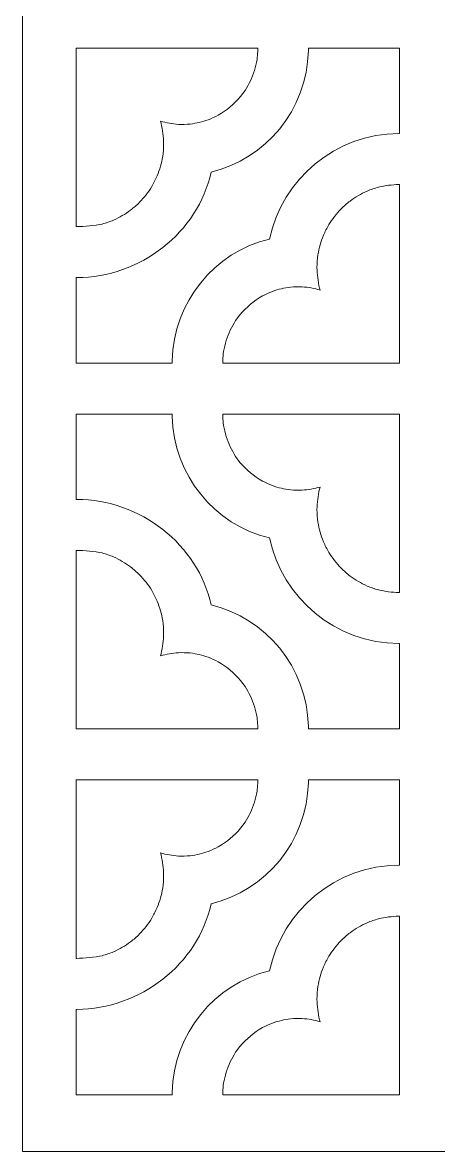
# Model space of a CAD drawing. Header units: centimetres. Extents: x 16.9 to 27.5, y -9.5 to 9.5.
# Drawn here: x 16.948 to 18.605, y -9.5 to -5.005 of the extents above; entities that cross this region are included whole.
import ezdxf

# ---------------------------------------------------------------- set-up
doc = ezdxf.new("R2010")
doc.units = ezdxf.units.CM
doc.header["$MEASUREMENT"] = 0
doc.layers.add('layer 1', color=7, linetype='Continuous')

msp = doc.modelspace()

# ---------------------------------------------------------------- linework, layer by layer
at = {"layer": 'layer 1', "color": 7, "lineweight": 9}
for points, knots in [([(16.94846, 9.5), (16.94846, 9.5), (21.62058, 9.5), (21.62058, 9.5), (21.62058, 9.5), (21.62058, 9.5), (21.62058, -9.5), (21.62058, -9.5), (21.62058, -9.5), (21.62058, -9.5), (16.94846, -9.5), (16.94846, -9.5), (16.94846, -9.5), (16.94846, -9.5), (16.94846, 9.5), (16.94846, 9.5)], [0, 0, 0, 0, 0.2, 0.2, 0.2, 0.2, 0.4, 0.4, 0.4, 0.4, 0.6, 0.6, 0.6, 0.6, 1, 1, 1, 1]), ([(17.16229, -5.1072), (17.16229, -5.1072), (17.88582, -5.1072), (17.88582, -5.1072), (17.88582, -5.1072), (17.88576, -5.11277), (17.88567, -5.11867), (17.88556, -5.12125), (17.88556, -5.12125), (17.8851, -5.13156), (17.88419, -5.14193), (17.88284, -5.15267), (17.88284, -5.15267), (17.88017, -5.16768), (17.87694, -5.18184), (17.8728, -5.19651), (17.8728, -5.19651), (17.86305, -5.22553), (17.85124, -5.25024), (17.83486, -5.27603), (17.83486, -5.27603), (17.83486, -5.27603), (17.8174, -5.2996), (17.8174, -5.2996), (17.8174, -5.2996), (17.79077, -5.33066), (17.76326, -5.35366), (17.72803, -5.37417), (17.72803, -5.37417), (17.71484, -5.38102), (17.70193, -5.38693), (17.68815, -5.39244), (17.68815, -5.39244), (17.6639, -5.40076), (17.64128, -5.40601), (17.61588, -5.40929), (17.61588, -5.40929), (17.60019, -5.4105), (17.58522, -5.41088), (17.5695, -5.41047), (17.5695, -5.41047), (17.54451, -5.40854), (17.52209, -5.40461), (17.49809, -5.39784), (17.49809, -5.39784), (17.49887, -5.40047), (17.49964, -5.40311), (17.50039, -5.40578), (17.50039, -5.40578), (17.50678, -5.43365), (17.50994, -5.45933), (17.51066, -5.48794), (17.51066, -5.48794), (17.51023, -5.50499), (17.50903, -5.52119), (17.50689, -5.53811), (17.50689, -5.53811), (17.50202, -5.56553), (17.4952, -5.58986), (17.48506, -5.61577), (17.48506, -5.61577), (17.47844, -5.63053), (17.47144, -5.64432), (17.46343, -5.65837), (17.46343, -5.65837), (17.44879, -5.68141), (17.43347, -5.7011), (17.41477, -5.72092), (17.41477, -5.72092), (17.40319, -5.73208), (17.3916, -5.74224), (17.37903, -5.75223), (17.37903, -5.75223), (17.35692, -5.76815), (17.33546, -5.78064), (17.31075, -5.79197), (17.31075, -5.79197), (17.29572, -5.79798), (17.2811, -5.80299), (17.26556, -5.80747), (17.26556, -5.80747), (17.23798, -5.81393), (17.19279, -5.81712), (17.1645, -5.81784), (17.1645, -5.81784), (17.16428, -5.81784), (17.16342, -5.81783), (17.16229, -5.81782), (17.16229, -5.81782), (17.16229, -5.81782), (17.16229, -5.1072), (17.16229, -5.1072)], [0, 0, 0, 0, 0.0416667, 0.0416667, 0.0416667, 0.0416667, 0.0833333, 0.0833333, 0.0833333, 0.0833333, 0.125, 0.125, 0.125, 0.125, 0.1666667, 0.1666667, 0.1666667, 0.1666667, 0.2083333, 0.2083333, 0.2083333, 0.2083333, 0.25, 0.25, 0.25, 0.25, 0.2916667, 0.2916667, 0.2916667, 0.2916667, 0.3333333, 0.3333333, 0.3333333, 0.3333333, 0.375, 0.375, 0.375, 0.375, 0.4166667, 0.4166667, 0.4166667, 0.4166667, 0.4583333, 0.4583333, 0.4583333, 0.4583333, 0.5, 0.5, 0.5, 0.5, 0.5416667, 0.5416667, 0.5416667, 0.5416667, 0.5833333, 0.5833333, 0.5833333, 0.5833333, 0.625, 0.625, 0.625, 0.625, 0.6666667, 0.6666667, 0.6666667, 0.6666667, 0.7083333, 0.7083333, 0.7083333, 0.7083333, 0.75, 0.75, 0.75, 0.75, 0.7916667, 0.7916667, 0.7916667, 0.7916667, 0.8333333, 0.8333333, 0.8333333, 0.8333333, 0.875, 0.875, 0.875, 0.875, 0.9166667, 0.9166667, 0.9166667, 0.9166667, 1, 1, 1, 1]), ([(18.08722, -5.1072), (18.08722, -5.1072), (18.45016, -5.1072), (18.45016, -5.1072), (18.45016, -5.1072), (18.45016, -5.1072), (18.45016, -5.44702), (18.45016, -5.44702), (18.45016, -5.44702), (18.44891, -5.44701), (18.44808, -5.44701), (18.44794, -5.44701), (18.44794, -5.44701), (18.19572, -5.44701), (17.98393, -5.6276), (17.93254, -5.86738), (17.93254, -5.86738), (17.71366, -5.91937), (17.54917, -6.11679), (17.54504, -6.35256), (17.54504, -6.35256), (17.54502, -6.35371), (17.545, -6.35708), (17.54499, -6.36082), (17.54499, -6.36082), (17.54499, -6.36082), (17.16229, -6.36082), (17.16229, -6.36082), (17.16229, -6.36082), (17.16229, -6.36082), (17.16229, -6.02096), (17.16229, -6.02096), (17.16229, -6.02096), (17.16342, -6.02096), (17.16428, -6.02097), (17.1645, -6.02097), (17.1645, -6.02097), (17.41672, -6.02097), (17.64829, -5.84038), (17.69968, -5.6006), (17.69968, -5.6006), (17.91764, -5.54883), (18.08167, -5.35284), (18.08712, -5.11839), (18.08712, -5.11839), (18.08716, -5.11652), (18.08719, -5.11185), (18.08722, -5.1072)], [0, 0, 0, 0, 0.0769231, 0.0769231, 0.0769231, 0.0769231, 0.1538462, 0.1538462, 0.1538462, 0.1538462, 0.2307692, 0.2307692, 0.2307692, 0.2307692, 0.3076923, 0.3076923, 0.3076923, 0.3076923, 0.3846154, 0.3846154, 0.3846154, 0.3846154, 0.4615385, 0.4615385, 0.4615385, 0.4615385, 0.5384615, 0.5384615, 0.5384615, 0.5384615, 0.6153846, 0.6153846, 0.6153846, 0.6153846, 0.6923077, 0.6923077, 0.6923077, 0.6923077, 0.7692308, 0.7692308, 0.7692308, 0.7692308, 0.8461538, 0.8461538, 0.8461538, 0.8461538, 1, 1, 1, 1]), ([(17.74639, -6.36082), (17.74643, -6.35601), (17.74648, -6.35133), (17.74655, -6.34954), (17.74655, -6.34954), (17.74696, -6.3383), (17.7479, -6.32703), (17.74938, -6.31531), (17.74938, -6.31531), (17.75205, -6.3003), (17.75528, -6.28614), (17.75942, -6.27147), (17.75942, -6.27147), (17.76917, -6.24245), (17.78098, -6.21774), (17.79736, -6.19195), (17.79736, -6.19195), (17.79736, -6.19195), (17.81482, -6.16837), (17.81482, -6.16837), (17.81482, -6.16837), (17.84145, -6.13732), (17.86896, -6.11432), (17.90419, -6.09381), (17.90419, -6.09381), (17.91738, -6.08696), (17.93029, -6.08105), (17.94407, -6.07554), (17.94407, -6.07554), (17.96832, -6.06722), (17.99095, -6.06197), (18.01634, -6.05869), (18.01634, -6.05869), (18.03203, -6.05748), (18.047, -6.0571), (18.06272, -6.05751), (18.06272, -6.05751), (18.08771, -6.05944), (18.11013, -6.06337), (18.13413, -6.07013), (18.13413, -6.07013), (18.13335, -6.06751), (18.13258, -6.06487), (18.13183, -6.0622), (18.13183, -6.0622), (18.12544, -6.03433), (18.12228, -6.00865), (18.12156, -5.98004), (18.12156, -5.98004), (18.12199, -5.96299), (18.12319, -5.94679), (18.12533, -5.92987), (18.12533, -5.92987), (18.1302, -5.90245), (18.13702, -5.87812), (18.14716, -5.85221), (18.14716, -5.85221), (18.15378, -5.83745), (18.16078, -5.82365), (18.16879, -5.80961), (18.16879, -5.80961), (18.18343, -5.78657), (18.19875, -5.76688), (18.21745, -5.74706), (18.21745, -5.74706), (18.22903, -5.7359), (18.24062, -5.72574), (18.25319, -5.71574), (18.25319, -5.71574), (18.2753, -5.69983), (18.29676, -5.68734), (18.32147, -5.67601), (18.32147, -5.67601), (18.33651, -5.67), (18.35112, -5.66499), (18.36666, -5.66051), (18.36666, -5.66051), (18.39424, -5.65405), (18.41965, -5.65086), (18.44794, -5.65014), (18.44794, -5.65014), (18.44807, -5.65014), (18.4489, -5.65015), (18.45016, -5.65015), (18.45016, -5.65015), (18.45016, -5.65015), (18.45016, -6.36082), (18.45016, -6.36082), (18.45016, -6.36082), (18.45016, -6.36082), (17.74639, -6.36082), (17.74639, -6.36082)], [0, 0, 0, 0, 0.0416667, 0.0416667, 0.0416667, 0.0416667, 0.0833333, 0.0833333, 0.0833333, 0.0833333, 0.125, 0.125, 0.125, 0.125, 0.1666667, 0.1666667, 0.1666667, 0.1666667, 0.2083333, 0.2083333, 0.2083333, 0.2083333, 0.25, 0.25, 0.25, 0.25, 0.2916667, 0.2916667, 0.2916667, 0.2916667, 0.3333333, 0.3333333, 0.3333333, 0.3333333, 0.375, 0.375, 0.375, 0.375, 0.4166667, 0.4166667, 0.4166667, 0.4166667, 0.4583333, 0.4583333, 0.4583333, 0.4583333, 0.5, 0.5, 0.5, 0.5, 0.5416667, 0.5416667, 0.5416667, 0.5416667, 0.5833333, 0.5833333, 0.5833333, 0.5833333, 0.625, 0.625, 0.625, 0.625, 0.6666667, 0.6666667, 0.6666667, 0.6666667, 0.7083333, 0.7083333, 0.7083333, 0.7083333, 0.75, 0.75, 0.75, 0.75, 0.7916667, 0.7916667, 0.7916667, 0.7916667, 0.8333333, 0.8333333, 0.8333333, 0.8333333, 0.875, 0.875, 0.875, 0.875, 0.9166667, 0.9166667, 0.9166667, 0.9166667, 1, 1, 1, 1]), ([(18.08722, -7.8175), (18.08722, -7.8175), (18.45016, -7.8175), (18.45016, -7.8175), (18.45016, -7.8175), (18.45016, -7.8175), (18.45016, -7.47769), (18.45016, -7.47769), (18.45016, -7.47769), (18.44891, -7.47769), (18.44808, -7.47769), (18.44794, -7.47769), (18.44794, -7.47769), (18.19572, -7.47769), (17.98393, -7.29711), (17.93254, -7.05733), (17.93254, -7.05733), (17.71366, -7.00533), (17.54917, -6.80791), (17.54504, -6.57215), (17.54504, -6.57215), (17.54502, -6.571), (17.545, -6.56762), (17.54499, -6.56388), (17.54499, -6.56388), (17.54499, -6.56388), (17.16229, -6.56388), (17.16229, -6.56388), (17.16229, -6.56388), (17.16229, -6.56388), (17.16229, -6.90375), (17.16229, -6.90375), (17.16229, -6.90375), (17.16342, -6.90374), (17.16428, -6.90374), (17.1645, -6.90374), (17.1645, -6.90374), (17.41672, -6.90374), (17.64829, -7.08432), (17.69968, -7.32411), (17.69968, -7.32411), (17.91764, -7.37588), (18.08167, -7.57186), (18.08712, -7.80631), (18.08712, -7.80631), (18.08716, -7.80819), (18.08719, -7.81285), (18.08722, -7.8175)], [0, 0, 0, 0, 0.0769231, 0.0769231, 0.0769231, 0.0769231, 0.1538462, 0.1538462, 0.1538462, 0.1538462, 0.2307692, 0.2307692, 0.2307692, 0.2307692, 0.3076923, 0.3076923, 0.3076923, 0.3076923, 0.3846154, 0.3846154, 0.3846154, 0.3846154, 0.4615385, 0.4615385, 0.4615385, 0.4615385, 0.5384615, 0.5384615, 0.5384615, 0.5384615, 0.6153846, 0.6153846, 0.6153846, 0.6153846, 0.6923077, 0.6923077, 0.6923077, 0.6923077, 0.7692308, 0.7692308, 0.7692308, 0.7692308, 0.8461538, 0.8461538, 0.8461538, 0.8461538, 1, 1, 1, 1]), ([(17.74639, -6.56388), (17.74643, -6.56869), (17.74648, -6.57337), (17.74655, -6.57517), (17.74655, -6.57517), (17.74696, -6.5864), (17.7479, -6.59768), (17.74938, -6.6094), (17.74938, -6.6094), (17.75205, -6.6244), (17.75528, -6.63857), (17.75942, -6.65324), (17.75942, -6.65324), (17.76917, -6.68226), (17.78098, -6.70697), (17.79736, -6.73276), (17.79736, -6.73276), (17.79736, -6.73276), (17.81482, -6.75633), (17.81482, -6.75633), (17.81482, -6.75633), (17.84145, -6.78738), (17.86896, -6.81038), (17.90419, -6.8309), (17.90419, -6.8309), (17.91738, -6.83774), (17.93029, -6.84365), (17.94407, -6.84916), (17.94407, -6.84916), (17.96832, -6.85749), (17.99095, -6.86274), (18.01634, -6.86602), (18.01634, -6.86602), (18.03203, -6.86723), (18.047, -6.8676), (18.06272, -6.8672), (18.06272, -6.8672), (18.08771, -6.86527), (18.11013, -6.86134), (18.13413, -6.85457), (18.13413, -6.85457), (18.13335, -6.85719), (18.13258, -6.85984), (18.13183, -6.86251), (18.13183, -6.86251), (18.12544, -6.89038), (18.12228, -6.91606), (18.12156, -6.94466), (18.12156, -6.94466), (18.12199, -6.96171), (18.12319, -6.97792), (18.12533, -6.99484), (18.12533, -6.99484), (18.1302, -7.02226), (18.13702, -7.04659), (18.14716, -7.0725), (18.14716, -7.0725), (18.15378, -7.08726), (18.16078, -7.10105), (18.16879, -7.1151), (18.16879, -7.1151), (18.18343, -7.13814), (18.19875, -7.15783), (18.21745, -7.17765), (18.21745, -7.17765), (18.22903, -7.18881), (18.24062, -7.19896), (18.25319, -7.20896), (18.25319, -7.20896), (18.2753, -7.22487), (18.29676, -7.23737), (18.32147, -7.2487), (18.32147, -7.2487), (18.33651, -7.2547), (18.35112, -7.25971), (18.36666, -7.26419), (18.36666, -7.26419), (18.39424, -7.27065), (18.41965, -7.27384), (18.44794, -7.27457), (18.44794, -7.27457), (18.44807, -7.27457), (18.4489, -7.27456), (18.45016, -7.27456), (18.45016, -7.27456), (18.45016, -7.27456), (18.45016, -6.56388), (18.45016, -6.56388), (18.45016, -6.56388), (18.45016, -6.56388), (17.74639, -6.56388), (17.74639, -6.56388)], [0, 0, 0, 0, 0.0416667, 0.0416667, 0.0416667, 0.0416667, 0.0833333, 0.0833333, 0.0833333, 0.0833333, 0.125, 0.125, 0.125, 0.125, 0.1666667, 0.1666667, 0.1666667, 0.1666667, 0.2083333, 0.2083333, 0.2083333, 0.2083333, 0.25, 0.25, 0.25, 0.25, 0.2916667, 0.2916667, 0.2916667, 0.2916667, 0.3333333, 0.3333333, 0.3333333, 0.3333333, 0.375, 0.375, 0.375, 0.375, 0.4166667, 0.4166667, 0.4166667, 0.4166667, 0.4583333, 0.4583333, 0.4583333, 0.4583333, 0.5, 0.5, 0.5, 0.5, 0.5416667, 0.5416667, 0.5416667, 0.5416667, 0.5833333, 0.5833333, 0.5833333, 0.5833333, 0.625, 0.625, 0.625, 0.625, 0.6666667, 0.6666667, 0.6666667, 0.6666667, 0.7083333, 0.7083333, 0.7083333, 0.7083333, 0.75, 0.75, 0.75, 0.75, 0.7916667, 0.7916667, 0.7916667, 0.7916667, 0.8333333, 0.8333333, 0.8333333, 0.8333333, 0.875, 0.875, 0.875, 0.875, 0.9166667, 0.9166667, 0.9166667, 0.9166667, 1, 1, 1, 1]), ([(17.16229, -7.8175), (17.16229, -7.8175), (17.88582, -7.8175), (17.88582, -7.8175), (17.88582, -7.8175), (17.88576, -7.81193), (17.88567, -7.80603), (17.88556, -7.80346), (17.88556, -7.80346), (17.8851, -7.79315), (17.88419, -7.78278), (17.88284, -7.77203), (17.88284, -7.77203), (17.88017, -7.75703), (17.87694, -7.74286), (17.8728, -7.7282), (17.8728, -7.7282), (17.86305, -7.69917), (17.85124, -7.67446), (17.83486, -7.64867), (17.83486, -7.64867), (17.83486, -7.64867), (17.8174, -7.6251), (17.8174, -7.6251), (17.8174, -7.6251), (17.79077, -7.59405), (17.76326, -7.57105), (17.72803, -7.55053), (17.72803, -7.55053), (17.71484, -7.54369), (17.70193, -7.53778), (17.68815, -7.53227), (17.68815, -7.53227), (17.6639, -7.52395), (17.64128, -7.51869), (17.61588, -7.51541), (17.61588, -7.51541), (17.60019, -7.5142), (17.58522, -7.51383), (17.5695, -7.51423), (17.5695, -7.51423), (17.54451, -7.51616), (17.52209, -7.52009), (17.49809, -7.52686), (17.49809, -7.52686), (17.49887, -7.52424), (17.49964, -7.5216), (17.50039, -7.51893), (17.50039, -7.51893), (17.50678, -7.49105), (17.50994, -7.46537), (17.51066, -7.43677), (17.51066, -7.43677), (17.51023, -7.41972), (17.50903, -7.40352), (17.50689, -7.38659), (17.50689, -7.38659), (17.50202, -7.35917), (17.4952, -7.33485), (17.48506, -7.30894), (17.48506, -7.30894), (17.47844, -7.29417), (17.47144, -7.28038), (17.46343, -7.26633), (17.46343, -7.26633), (17.44879, -7.24329), (17.43347, -7.2236), (17.41477, -7.20379), (17.41477, -7.20379), (17.40319, -7.19262), (17.3916, -7.18247), (17.37903, -7.17247), (17.37903, -7.17247), (17.35692, -7.15656), (17.33546, -7.14406), (17.31075, -7.13274), (17.31075, -7.13274), (17.29572, -7.12673), (17.2811, -7.12172), (17.26556, -7.11724), (17.26556, -7.11724), (17.23798, -7.11078), (17.19279, -7.10759), (17.1645, -7.10686), (17.1645, -7.10686), (17.16428, -7.10687), (17.16342, -7.10688), (17.16229, -7.10688), (17.16229, -7.10688), (17.16229, -7.10688), (17.16229, -7.8175), (17.16229, -7.8175)], [0, 0, 0, 0, 0.0416667, 0.0416667, 0.0416667, 0.0416667, 0.0833333, 0.0833333, 0.0833333, 0.0833333, 0.125, 0.125, 0.125, 0.125, 0.1666667, 0.1666667, 0.1666667, 0.1666667, 0.2083333, 0.2083333, 0.2083333, 0.2083333, 0.25, 0.25, 0.25, 0.25, 0.2916667, 0.2916667, 0.2916667, 0.2916667, 0.3333333, 0.3333333, 0.3333333, 0.3333333, 0.375, 0.375, 0.375, 0.375, 0.4166667, 0.4166667, 0.4166667, 0.4166667, 0.4583333, 0.4583333, 0.4583333, 0.4583333, 0.5, 0.5, 0.5, 0.5, 0.5416667, 0.5416667, 0.5416667, 0.5416667, 0.5833333, 0.5833333, 0.5833333, 0.5833333, 0.625, 0.625, 0.625, 0.625, 0.6666667, 0.6666667, 0.6666667, 0.6666667, 0.7083333, 0.7083333, 0.7083333, 0.7083333, 0.75, 0.75, 0.75, 0.75, 0.7916667, 0.7916667, 0.7916667, 0.7916667, 0.8333333, 0.8333333, 0.8333333, 0.8333333, 0.875, 0.875, 0.875, 0.875, 0.9166667, 0.9166667, 0.9166667, 0.9166667, 1, 1, 1, 1]), ([(17.16229, -8.02056), (17.16229, -8.02056), (17.88582, -8.02056), (17.88582, -8.02056), (17.88582, -8.02056), (17.88576, -8.02613), (17.88567, -8.03204), (17.88556, -8.03461), (17.88556, -8.03461), (17.8851, -8.04492), (17.88419, -8.05529), (17.88284, -8.06603), (17.88284, -8.06603), (17.88017, -8.08104), (17.87694, -8.0952), (17.8728, -8.10987), (17.8728, -8.10987), (17.86305, -8.1389), (17.85124, -8.1636), (17.83486, -8.18939), (17.83486, -8.18939), (17.83486, -8.18939), (17.8174, -8.21297), (17.8174, -8.21297), (17.8174, -8.21297), (17.79077, -8.24402), (17.76326, -8.26702), (17.72803, -8.28753), (17.72803, -8.28753), (17.71484, -8.29438), (17.70193, -8.30029), (17.68815, -8.3058), (17.68815, -8.3058), (17.6639, -8.31412), (17.64128, -8.31937), (17.61588, -8.32265), (17.61588, -8.32265), (17.60019, -8.32387), (17.58522, -8.32424), (17.5695, -8.32383), (17.5695, -8.32383), (17.54451, -8.3219), (17.52209, -8.31798), (17.49809, -8.31121), (17.49809, -8.31121), (17.49887, -8.31383), (17.49964, -8.31647), (17.50039, -8.31914), (17.50039, -8.31914), (17.50678, -8.34701), (17.50994, -8.37269), (17.51066, -8.4013), (17.51066, -8.4013), (17.51023, -8.41835), (17.50903, -8.43455), (17.50689, -8.45147), (17.50689, -8.45147), (17.50202, -8.47889), (17.4952, -8.50322), (17.48506, -8.52913), (17.48506, -8.52913), (17.47844, -8.54389), (17.47144, -8.55769), (17.46343, -8.57173), (17.46343, -8.57173), (17.44879, -8.59478), (17.43347, -8.61447), (17.41477, -8.63428), (17.41477, -8.63428), (17.40319, -8.64544), (17.3916, -8.6556), (17.37903, -8.6656), (17.37903, -8.6656), (17.35692, -8.68151), (17.33546, -8.69401), (17.31075, -8.70533), (17.31075, -8.70533), (17.29572, -8.71134), (17.2811, -8.71635), (17.26556, -8.72083), (17.26556, -8.72083), (17.23798, -8.72729), (17.19279, -8.73048), (17.1645, -8.7312), (17.1645, -8.7312), (17.16428, -8.7312), (17.16342, -8.73119), (17.16229, -8.73118), (17.16229, -8.73118), (17.16229, -8.73118), (17.16229, -8.02056), (17.16229, -8.02056)], [0, 0, 0, 0, 0.0416667, 0.0416667, 0.0416667, 0.0416667, 0.0833333, 0.0833333, 0.0833333, 0.0833333, 0.125, 0.125, 0.125, 0.125, 0.1666667, 0.1666667, 0.1666667, 0.1666667, 0.2083333, 0.2083333, 0.2083333, 0.2083333, 0.25, 0.25, 0.25, 0.25, 0.2916667, 0.2916667, 0.2916667, 0.2916667, 0.3333333, 0.3333333, 0.3333333, 0.3333333, 0.375, 0.375, 0.375, 0.375, 0.4166667, 0.4166667, 0.4166667, 0.4166667, 0.4583333, 0.4583333, 0.4583333, 0.4583333, 0.5, 0.5, 0.5, 0.5, 0.5416667, 0.5416667, 0.5416667, 0.5416667, 0.5833333, 0.5833333, 0.5833333, 0.5833333, 0.625, 0.625, 0.625, 0.625, 0.6666667, 0.6666667, 0.6666667, 0.6666667, 0.7083333, 0.7083333, 0.7083333, 0.7083333, 0.75, 0.75, 0.75, 0.75, 0.7916667, 0.7916667, 0.7916667, 0.7916667, 0.8333333, 0.8333333, 0.8333333, 0.8333333, 0.875, 0.875, 0.875, 0.875, 0.9166667, 0.9166667, 0.9166667, 0.9166667, 1, 1, 1, 1]), ([(18.08722, -8.02056), (18.08722, -8.02056), (18.45016, -8.02056), (18.45016, -8.02056), (18.45016, -8.02056), (18.45016, -8.02056), (18.45016, -8.36038), (18.45016, -8.36038), (18.45016, -8.36038), (18.44891, -8.36038), (18.44808, -8.36037), (18.44794, -8.36037), (18.44794, -8.36037), (18.19572, -8.36037), (17.98393, -8.54096), (17.93254, -8.78074), (17.93254, -8.78074), (17.71366, -8.83273), (17.54917, -9.03015), (17.54504, -9.26592), (17.54504, -9.26592), (17.54502, -9.26707), (17.545, -9.27045), (17.54499, -9.27418), (17.54499, -9.27418), (17.54499, -9.27418), (17.16229, -9.27418), (17.16229, -9.27418), (17.16229, -9.27418), (17.16229, -9.27418), (17.16229, -8.93432), (17.16229, -8.93432), (17.16229, -8.93432), (17.16342, -8.93433), (17.16428, -8.93433), (17.1645, -8.93433), (17.1645, -8.93433), (17.41672, -8.93433), (17.64829, -8.75375), (17.69968, -8.51396), (17.69968, -8.51396), (17.91764, -8.46219), (18.08167, -8.26621), (18.08712, -8.03176), (18.08712, -8.03176), (18.08716, -8.02988), (18.08719, -8.02522), (18.08722, -8.02056)], [0, 0, 0, 0, 0.0769231, 0.0769231, 0.0769231, 0.0769231, 0.1538462, 0.1538462, 0.1538462, 0.1538462, 0.2307692, 0.2307692, 0.2307692, 0.2307692, 0.3076923, 0.3076923, 0.3076923, 0.3076923, 0.3846154, 0.3846154, 0.3846154, 0.3846154, 0.4615385, 0.4615385, 0.4615385, 0.4615385, 0.5384615, 0.5384615, 0.5384615, 0.5384615, 0.6153846, 0.6153846, 0.6153846, 0.6153846, 0.6923077, 0.6923077, 0.6923077, 0.6923077, 0.7692308, 0.7692308, 0.7692308, 0.7692308, 0.8461538, 0.8461538, 0.8461538, 0.8461538, 1, 1, 1, 1]), ([(17.74639, -9.27418), (17.74643, -9.26938), (17.74648, -9.2647), (17.74655, -9.2629), (17.74655, -9.2629), (17.74696, -9.25167), (17.7479, -9.24039), (17.74938, -9.22867), (17.74938, -9.22867), (17.75205, -9.21366), (17.75528, -9.1995), (17.75942, -9.18483), (17.75942, -9.18483), (17.76917, -9.15581), (17.78098, -9.1311), (17.79736, -9.10531), (17.79736, -9.10531), (17.79736, -9.10531), (17.81482, -9.08174), (17.81482, -9.08174), (17.81482, -9.08174), (17.84145, -9.05068), (17.86896, -9.02768), (17.90419, -9.00717), (17.90419, -9.00717), (17.91738, -9.00032), (17.93029, -8.99441), (17.94407, -8.9889), (17.94407, -8.9889), (17.96832, -8.98058), (17.99095, -8.97533), (18.01634, -8.97205), (18.01634, -8.97205), (18.03203, -8.97084), (18.047, -8.97046), (18.06272, -8.97087), (18.06272, -8.97087), (18.08771, -8.9728), (18.11013, -8.97673), (18.13413, -8.9835), (18.13413, -8.9835), (18.13335, -8.98088), (18.13258, -8.97823), (18.13183, -8.97556), (18.13183, -8.97556), (18.12544, -8.94769), (18.12228, -8.92201), (18.12156, -8.8934), (18.12156, -8.8934), (18.12199, -8.87635), (18.12319, -8.86015), (18.12533, -8.84323), (18.12533, -8.84323), (18.1302, -8.81581), (18.13702, -8.79148), (18.14716, -8.76557), (18.14716, -8.76557), (18.15378, -8.75081), (18.16078, -8.73702), (18.16879, -8.72297), (18.16879, -8.72297), (18.18343, -8.69993), (18.19875, -8.68024), (18.21745, -8.66042), (18.21745, -8.66042), (18.22903, -8.64926), (18.24062, -8.63911), (18.25319, -8.62911), (18.25319, -8.62911), (18.2753, -8.6132), (18.29676, -8.6007), (18.32147, -8.58937), (18.32147, -8.58937), (18.33651, -8.58336), (18.35112, -8.57835), (18.36666, -8.57387), (18.36666, -8.57387), (18.39424, -8.56741), (18.41965, -8.56423), (18.44794, -8.5635), (18.44794, -8.5635), (18.44807, -8.5635), (18.4489, -8.56351), (18.45016, -8.56351), (18.45016, -8.56351), (18.45016, -8.56351), (18.45016, -9.27418), (18.45016, -9.27418), (18.45016, -9.27418), (18.45016, -9.27418), (17.74639, -9.27418), (17.74639, -9.27418)], [0, 0, 0, 0, 0.0416667, 0.0416667, 0.0416667, 0.0416667, 0.0833333, 0.0833333, 0.0833333, 0.0833333, 0.125, 0.125, 0.125, 0.125, 0.1666667, 0.1666667, 0.1666667, 0.1666667, 0.2083333, 0.2083333, 0.2083333, 0.2083333, 0.25, 0.25, 0.25, 0.25, 0.2916667, 0.2916667, 0.2916667, 0.2916667, 0.3333333, 0.3333333, 0.3333333, 0.3333333, 0.375, 0.375, 0.375, 0.375, 0.4166667, 0.4166667, 0.4166667, 0.4166667, 0.4583333, 0.4583333, 0.4583333, 0.4583333, 0.5, 0.5, 0.5, 0.5, 0.5416667, 0.5416667, 0.5416667, 0.5416667, 0.5833333, 0.5833333, 0.5833333, 0.5833333, 0.625, 0.625, 0.625, 0.625, 0.6666667, 0.6666667, 0.6666667, 0.6666667, 0.7083333, 0.7083333, 0.7083333, 0.7083333, 0.75, 0.75, 0.75, 0.75, 0.7916667, 0.7916667, 0.7916667, 0.7916667, 0.8333333, 0.8333333, 0.8333333, 0.8333333, 0.875, 0.875, 0.875, 0.875, 0.9166667, 0.9166667, 0.9166667, 0.9166667, 1, 1, 1, 1])]:
    msp.add_open_spline(points, degree=3, knots=knots, dxfattribs=at)

doc.saveas('drawing.dxf')
